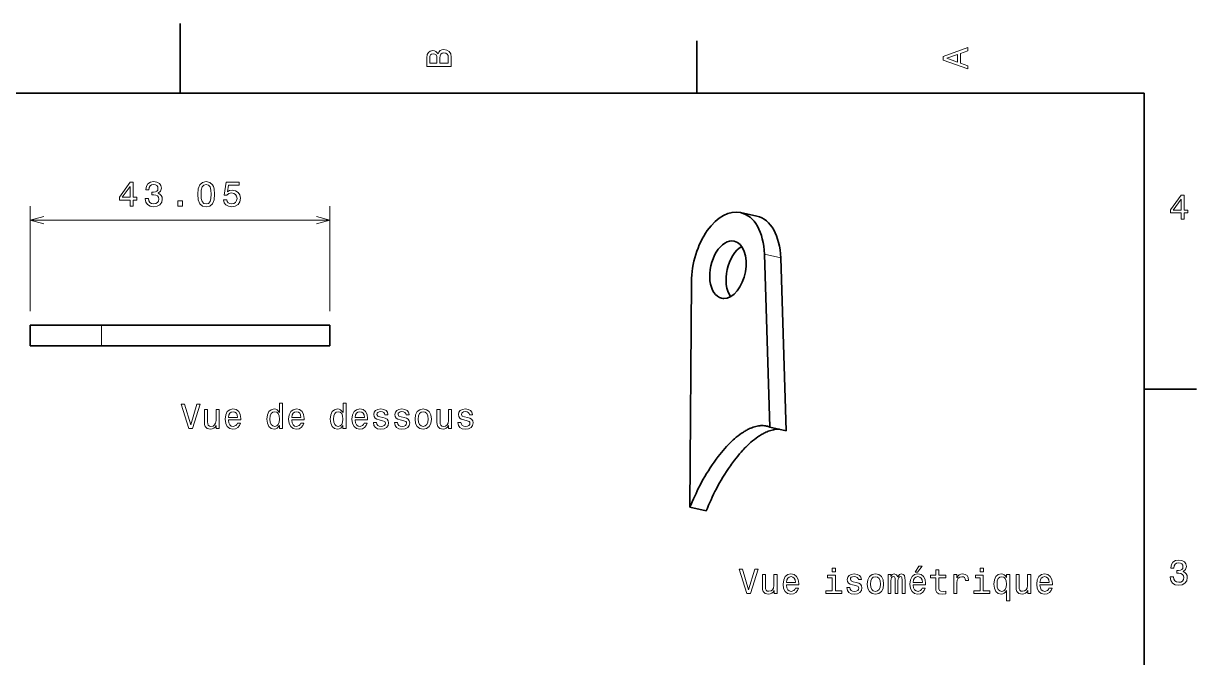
# Model space of a CAD drawing. Extents: x 0 to 297, y 0 to 210.
# Drawn here: x 126 to 294.5, y 118.9 to 210 of the extents above; entities that cross this region are included whole.
import ezdxf

# ---------------------------------------------------------------- set-up
doc = ezdxf.new("R2010")
doc.units = 0

msp = doc.modelspace()

# ---------------------------------------------------------------- linework, layer by layer
at = {"color": 7, "lineweight": 35, "ltscale": 0.25}
msp.add_line((148.5, 200), (148.5, 210), dxfattribs=at)
at = {"color": 7, "lineweight": 35, "ltscale": 0.1875}
for p, q in [((222.699997, 200), (222.699997, 207.5)), ((287, 157.5), (294.5, 157.5))]:
    msp.add_line(p, q, dxfattribs=at)
at = {"color": 7, "lineweight": 35}
for p, q in [((287, 200), (10, 200)), ((287, 10), (287, 200)), ((233.208466, 152.036575), (232.426498, 176.850052)), ((235.552826, 151.515015), (234.770859, 176.328506)), ((221.95018, 172.889053), (221.738678, 140.51767)), ((137.213913, 166.686111), (170.026703, 166.686111)), ((137.213913, 163.686111), (170.026703, 163.686111))]:
    msp.add_line(p, q, dxfattribs=at)
at = {"color": 7, "lineweight": 13, "ltscale": 0.376926}
for p, q in [((126.972282, 168.686111), (126.972282, 183.763153)), ((170.026703, 168.686111), (170.026703, 183.763153))]:
    msp.add_line(p, q, dxfattribs=at)
at = {"color": 7, "lineweight": 35, "ltscale": 0.060042}
for p, q in [((231.359909, 182.314545), (229.015564, 182.836105)), ((235.552826, 151.515015), (233.208466, 152.036575)), ((224.083038, 139.996109), (221.738678, 140.51767))]:
    msp.add_line(p, q, dxfattribs=at)
at = {"color": 7, "lineweight": 13}
msp.add_line((126.972282, 181.763153), (170.026703, 181.763153), dxfattribs=at)
at = {"color": 7, "lineweight": 13, "ltscale": 0.060042}
msp.add_line((234.770859, 176.328506), (232.426498, 176.850052), dxfattribs=at)
at = {"color": 7, "lineweight": 35, "ltscale": 0.256041}
for p, q in [((137.213913, 166.686111), (126.972282, 166.686111)), ((137.213913, 163.686111), (126.972282, 163.686111))]:
    msp.add_line(p, q, dxfattribs=at)
at = {"color": 7, "lineweight": 35, "ltscale": 0.075}
for p, q in [((126.972282, 163.686111), (126.972282, 166.686111)), ((170.026703, 163.686111), (170.026703, 166.686111))]:
    msp.add_line(p, q, dxfattribs=at)
at = {"color": 7, "lineweight": 13, "ltscale": 0.075}
msp.add_line((137.213913, 166.686111), (137.213913, 163.686111), dxfattribs=at)
at = {"color": 7, "lineweight": 13}
for points in [[(185.542007, 205.630417), (185.249496, 205.983429), (185.052811, 206.074219), (184.81073, 206.104477), (184.432495, 206.03891), (184.160156, 205.842224), (183.993729, 205.524506), (183.933212, 205.080704), (183.933212, 203.835022), (187.433212, 203.835022), (187.433212, 205.151306), (187.36261, 205.620331), (187.155838, 205.968307), (186.828018, 206.185165), (186.384216, 206.260818), (186.08667, 206.215424), (185.839554, 206.094391), (185.65799, 205.897705)], [(185.385666, 204.984879), (185.385666, 204.298996), (184.351807, 204.298996), (184.351807, 205.025223), (184.382065, 205.297562), (184.472839, 205.489197), (184.629181, 205.605194), (184.86116, 205.645538), (185.093155, 205.600143), (185.254532, 205.479111), (185.355408, 205.272339)], [(187.014618, 205.095825), (187.014618, 204.298996), (185.809296, 204.298996), (185.809296, 205.050446), (185.844589, 205.368164), (185.9505, 205.595108), (186.132065, 205.731277), (186.394302, 205.776657), (186.671692, 205.731277), (186.863327, 205.605194), (186.979324, 205.393372)], [(261.633209, 203.466858), (261.633209, 203.930847), (260.604401, 204.298996), (260.604401, 205.695969), (261.633209, 206.064133), (261.633209, 206.538193), (258.128174, 205.257217), (258.128174, 204.742798)], [(260.17572, 204.460388), (258.632477, 205), (260.17572, 205.539627)], [(141.304825, 183.763153), (141.758713, 183.763153), (141.758713, 184.630585), (142.257996, 184.630585), (142.257996, 185.034042), (141.758713, 185.034042), (141.758713, 187.1875), (141.299789, 187.1875), (139.766647, 185.074387), (139.766647, 184.630585), (141.304825, 184.630585)], [(143.492584, 184.862579), (143.492584, 184.827271), (143.573273, 184.343124), (143.810303, 183.980011), (144.183502, 183.748016), (144.677734, 183.662292), (145.20224, 183.748016), (145.595612, 183.969925), (145.847763, 184.322952), (145.938538, 184.77684), (145.898193, 185.074387), (145.787247, 185.316467), (145.605698, 185.503067), (145.363617, 185.639236), (145.691422, 185.91156), (145.807419, 186.345291), (145.731766, 186.738663), (145.514908, 187.036209), (145.16188, 187.222809), (144.677734, 187.288361), (144.223846, 187.207672), (143.87587, 186.985779), (143.648926, 186.632751), (143.573273, 186.163727), (143.573273, 186.128418), (144.022125, 186.128418), (144.062469, 186.451202), (144.193588, 186.683182), (144.405396, 186.824387), (144.702957, 186.874817), (144.965195, 186.834473), (145.156845, 186.728577), (145.272842, 186.557098), (145.318222, 186.325104), (145.272842, 186.078003), (145.151794, 185.91156), (144.939987, 185.810699), (144.652527, 185.780441), (144.455841, 185.785492), (144.455841, 185.38707), (144.702957, 185.397156), (145.020676, 185.351776), (145.257706, 185.230728), (145.398926, 185.034042), (145.449356, 184.77684), (145.393875, 184.484329), (145.24762, 184.267471), (145.01564, 184.131317), (144.707993, 184.085922), (144.390274, 184.136353), (144.158279, 184.287643), (144.012024, 184.529724), (143.956558, 184.862579)], [(151.020096, 185.472809), (151.095749, 184.681015), (151.332779, 184.11618), (151.711029, 183.773239), (152.235519, 183.662292), (152.754974, 183.773239), (153.133209, 184.11618), (153.365204, 184.681015), (153.445892, 185.472809), (153.365204, 186.259552), (153.269379, 186.572235), (153.133209, 186.829437), (152.754974, 187.172379), (152.235519, 187.288361), (151.711029, 187.172379), (151.332779, 186.824387), (151.095749, 186.259552)], [(154.720825, 184.67598), (154.831772, 184.262436), (155.078888, 183.939667), (155.442001, 183.737946), (155.905975, 183.662292), (156.415344, 183.753067), (156.813766, 184.000183), (157.065918, 184.393555), (157.161743, 184.897888), (157.076004, 185.366898), (156.833939, 185.735046), (156.455688, 185.972092), (155.966492, 186.057831), (155.588257, 185.997299), (155.295746, 185.830872), (155.436951, 186.773956), (156.970093, 186.773956), (156.970093, 187.1875), (155.09906, 187.1875), (154.821686, 185.331604), (155.225143, 185.331604), (155.517654, 185.568634), (155.890854, 185.654358), (156.213623, 185.598892), (156.460739, 185.4375), (156.617081, 185.190384), (156.672546, 184.872665), (156.617081, 184.554932), (156.455688, 184.307831), (156.208572, 184.151489), (155.890854, 184.096008), (155.623566, 184.131317), (155.416779, 184.247299), (155.265488, 184.428864), (155.189835, 184.67598)], [(140.190277, 185.034042), (141.304825, 186.602493), (141.304825, 185.034042)], [(151.504242, 185.472809), (151.544601, 186.083038), (151.670685, 186.52179), (151.897614, 186.779007), (152.235519, 186.869781), (152.568375, 186.779007), (152.795319, 186.52179), (152.921402, 186.083038), (152.961746, 185.472809), (152.921402, 184.857529), (152.795319, 184.418777), (152.568375, 184.16156), (152.235519, 184.075836), (151.897614, 184.16156), (151.670685, 184.418777), (151.544601, 184.857529)], [(148.15152, 183.763153), (148.847473, 183.763153), (148.847473, 184.514587), (148.15152, 184.514587)], [(292.277374, 181.916794), (292.731262, 181.916794), (292.731262, 182.784225), (293.23056, 182.784225), (293.23056, 183.187683), (292.731262, 183.187683), (292.731262, 185.341141), (292.272339, 185.341141), (290.739197, 183.228027), (290.739197, 182.784225), (292.277374, 182.784225)], [(291.162842, 183.187683), (292.277374, 184.756134), (292.277374, 183.187683)], [(150.895035, 155.334534), (150.017502, 152.353973), (149.114777, 155.334534), (148.635666, 155.334534), (149.76535, 151.829483), (150.269669, 151.829483), (151.37413, 155.334534)], [(162.781921, 152.248077), (162.781921, 151.829483), (163.225723, 151.829483), (163.225723, 155.450516), (162.786957, 155.450516), (162.786957, 154.124146), (162.449066, 154.507431), (162.242294, 154.598221), (162.005264, 154.633514), (161.576584, 154.532654), (161.243729, 154.250229), (161.026871, 153.796341), (160.951233, 153.186111), (161.026871, 152.575882), (161.243729, 152.116943), (161.576584, 151.829483), (162.005264, 151.733658), (162.242294, 151.768967), (162.454102, 151.859741)], [(171.889984, 152.248077), (171.889984, 151.829483), (172.333786, 151.829483), (172.333786, 155.450516), (171.895035, 155.450516), (171.895035, 154.124146), (171.557129, 154.507431), (171.350357, 154.598221), (171.113327, 154.633514), (170.684662, 154.532654), (170.351807, 154.250229), (170.134949, 153.796341), (170.059296, 153.186111), (170.134949, 152.575882), (170.351807, 152.116943), (170.684662, 151.829483), (171.113327, 151.733658), (171.350357, 151.768967), (171.56218, 151.859741)], [(154.097473, 154.537689), (153.653671, 154.537689), (153.653671, 152.974289), (153.603241, 152.611191), (153.456985, 152.348938), (153.230042, 152.187546), (152.932495, 152.137115), (152.695465, 152.17746), (152.544159, 152.298508), (152.458435, 152.50528), (152.438263, 152.797775), (152.438263, 154.537689), (151.994446, 154.537689), (151.994446, 152.757431), (152.009583, 152.399368), (152.105408, 152.101822), (152.397919, 151.829483), (152.866928, 151.733658), (153.119095, 151.768967), (153.335953, 151.859741), (153.522552, 152.016083), (153.673843, 152.243027), (153.673843, 151.829483), (154.097473, 151.829483)], [(155.433929, 153.054993), (157.209152, 153.054993), (157.214188, 153.261765), (157.133499, 153.841736), (156.911606, 154.275452), (156.558578, 154.537689), (156.089554, 154.633514), (155.630615, 154.532654), (155.277588, 154.250229), (155.050644, 153.791306), (154.969955, 153.186111), (155.045609, 152.565796), (155.272552, 152.111908), (155.620529, 151.829483), (156.074432, 151.733658), (156.467804, 151.799225), (156.790558, 151.970688), (157.027588, 152.243027), (157.163757, 152.60614), (156.725006, 152.60614), (156.634216, 152.404404), (156.503098, 152.253113), (156.129898, 152.13208), (155.842438, 152.187546), (155.62558, 152.364059), (155.48436, 152.651535), (155.433929, 153.039856)], [(155.433929, 153.428192), (155.48941, 153.776169), (155.62558, 154.033371), (155.832352, 154.189713), (156.104691, 154.245193), (156.371979, 154.189713), (156.578751, 154.033371), (156.704834, 153.776169), (156.750214, 153.428192)], [(162.080902, 154.235107), (162.373413, 154.16449), (162.595322, 153.967804), (162.72644, 153.639999), (162.776871, 153.186111), (162.72644, 152.727173), (162.595322, 152.399368), (162.373413, 152.197632), (162.080902, 152.13208), (161.803528, 152.197632), (161.591721, 152.399368), (161.4505, 152.732224), (161.405121, 153.186111), (161.4505, 153.634964), (161.591721, 153.962769), (161.803528, 154.16449)], [(164.542007, 153.054993), (166.317215, 153.054993), (166.322266, 153.261765), (166.241577, 153.841736), (166.019669, 154.275452), (165.666641, 154.537689), (165.197632, 154.633514), (164.738693, 154.532654), (164.385666, 154.250229), (164.158722, 153.791306), (164.078033, 153.186111), (164.153671, 152.565796), (164.380615, 152.111908), (164.728607, 151.829483), (165.182495, 151.733658), (165.575867, 151.799225), (165.898636, 151.970688), (166.135666, 152.243027), (166.271835, 152.60614), (165.833069, 152.60614), (165.742294, 152.404404), (165.611176, 152.253113), (165.237976, 152.13208), (164.9505, 152.187546), (164.733643, 152.364059), (164.592438, 152.651535), (164.542007, 153.039856)], [(164.542007, 153.428192), (164.597473, 153.776169), (164.733643, 154.033371), (164.940414, 154.189713), (165.212753, 154.245193), (165.480042, 154.189713), (165.686813, 154.033371), (165.812897, 153.776169), (165.858292, 153.428192)], [(171.18898, 154.235107), (171.481491, 154.16449), (171.703384, 153.967804), (171.834518, 153.639999), (171.884949, 153.186111), (171.834518, 152.727173), (171.703384, 152.399368), (171.481491, 152.197632), (171.18898, 152.13208), (170.911606, 152.197632), (170.699783, 152.399368), (170.558578, 152.732224), (170.513184, 153.186111), (170.558578, 153.634964), (170.699783, 153.962769), (170.911606, 154.16449)], [(173.65007, 153.054993), (175.425293, 153.054993), (175.430328, 153.261765), (175.34964, 153.841736), (175.127747, 154.275452), (174.774719, 154.537689), (174.305695, 154.633514), (173.846756, 154.532654), (173.493729, 154.250229), (173.266785, 153.791306), (173.186096, 153.186111), (173.261749, 152.565796), (173.488693, 152.111908), (173.83667, 151.829483), (174.290558, 151.733658), (174.683929, 151.799225), (175.006699, 151.970688), (175.243729, 152.243027), (175.379898, 152.60614), (174.941132, 152.60614), (174.850357, 152.404404), (174.719238, 152.253113), (174.346039, 152.13208), (174.058578, 152.187546), (173.841721, 152.364059), (173.7005, 152.651535), (173.65007, 153.039856)], [(173.65007, 153.428192), (173.705551, 153.776169), (173.841721, 154.033371), (174.048492, 154.189713), (174.320831, 154.245193), (174.58812, 154.189713), (174.794891, 154.033371), (174.920959, 153.776169), (174.966354, 153.428192)], [(177.62413, 153.40802), (177.195465, 153.508881), (176.877747, 153.624878), (176.771835, 153.861908), (176.802094, 154.028336), (176.90799, 154.149368), (177.079468, 154.225021), (177.326584, 154.25528), (177.563614, 154.225021), (177.750214, 154.134232), (177.871246, 153.998077), (177.921692, 153.816513), (178.355408, 153.816513), (178.355408, 153.826599), (178.279755, 154.154404), (178.072983, 154.411621), (177.750214, 154.572998), (177.326584, 154.633514), (176.897919, 154.572998), (176.585236, 154.40657), (176.38855, 154.159454), (176.328033, 153.846771), (176.373413, 153.544174), (176.514618, 153.332367), (176.746613, 153.181061), (177.084503, 153.075165), (177.578751, 152.954117), (177.881348, 152.828049), (177.962036, 152.727173), (177.992294, 152.575882), (177.946899, 152.389282), (177.825867, 152.248077), (177.629181, 152.157288), (177.366928, 152.127029), (177.089554, 152.157288), (176.887817, 152.263199), (176.751663, 152.434677), (176.696182, 152.671707), (176.267502, 152.671707), (176.33812, 152.26825), (176.544891, 151.975739), (176.872696, 151.799225), (177.326584, 151.733658), (177.800644, 151.799225), (178.148636, 151.975739), (178.360443, 152.258163), (178.436096, 152.626312), (178.380615, 152.944031), (178.224274, 153.160889), (177.967072, 153.302109)], [(180.660156, 153.40802), (180.231476, 153.508881), (179.913757, 153.624878), (179.807861, 153.861908), (179.838104, 154.028336), (179.944016, 154.149368), (180.115494, 154.225021), (180.36261, 154.25528), (180.59964, 154.225021), (180.78624, 154.134232), (180.907272, 153.998077), (180.957703, 153.816513), (181.391418, 153.816513), (181.391418, 153.826599), (181.315781, 154.154404), (181.109009, 154.411621), (180.78624, 154.572998), (180.36261, 154.633514), (179.933929, 154.572998), (179.621246, 154.40657), (179.424561, 154.159454), (179.364044, 153.846771), (179.409439, 153.544174), (179.550644, 153.332367), (179.782639, 153.181061), (180.120529, 153.075165), (180.614777, 152.954117), (180.917358, 152.828049), (180.998047, 152.727173), (181.02832, 152.575882), (180.982925, 152.389282), (180.861893, 152.248077), (180.665207, 152.157288), (180.402954, 152.127029), (180.12558, 152.157288), (179.923843, 152.263199), (179.787674, 152.434677), (179.732208, 152.671707), (179.303528, 152.671707), (179.37413, 152.26825), (179.580902, 151.975739), (179.908722, 151.799225), (180.36261, 151.733658), (180.83667, 151.799225), (181.184662, 151.975739), (181.396469, 152.258163), (181.472122, 152.626312), (181.416641, 152.944031), (181.2603, 153.160889), (181.003098, 153.302109)], [(182.238693, 153.181061), (182.319382, 152.565796), (182.551361, 152.111908), (182.919525, 151.829483), (183.413757, 151.733658), (183.902954, 151.829483), (184.271103, 152.106857), (184.503098, 152.560745), (184.588837, 153.181061), (184.503098, 153.796341), (184.271103, 154.25528), (183.902954, 154.532654), (183.413757, 154.633514), (182.919525, 154.532654), (182.551361, 154.250229), (182.319382, 153.796341)], [(182.692581, 153.186111), (182.737976, 153.639999), (182.879181, 153.967804), (183.106125, 154.16954), (183.413757, 154.240143), (183.716354, 154.16954), (183.943298, 153.972855), (184.084503, 153.639999), (184.134949, 153.186111), (184.084503, 152.727173), (183.943298, 152.394318), (183.716354, 152.192596), (183.413757, 152.127029), (183.106125, 152.192596), (182.879181, 152.394318), (182.737976, 152.727173)], [(187.493729, 154.537689), (187.049927, 154.537689), (187.049927, 152.974289), (186.999496, 152.611191), (186.853241, 152.348938), (186.626297, 152.187546), (186.328735, 152.137115), (186.091705, 152.17746), (185.940414, 152.298508), (185.854675, 152.50528), (185.834503, 152.797775), (185.834503, 154.537689), (185.390701, 154.537689), (185.390701, 152.757431), (185.405838, 152.399368), (185.501648, 152.101822), (185.794159, 151.829483), (186.263184, 151.733658), (186.51535, 151.768967), (186.732208, 151.859741), (186.918793, 152.016083), (187.070099, 152.243027), (187.070099, 151.829483), (187.493729, 151.829483)], [(189.768219, 153.40802), (189.339554, 153.508881), (189.02182, 153.624878), (188.915924, 153.861908), (188.946182, 154.028336), (189.052094, 154.149368), (189.223557, 154.225021), (189.470673, 154.25528), (189.707703, 154.225021), (189.894302, 154.134232), (190.01535, 153.998077), (190.065781, 153.816513), (190.499496, 153.816513), (190.499496, 153.826599), (190.423843, 154.154404), (190.217072, 154.411621), (189.894302, 154.572998), (189.470673, 154.633514), (189.041992, 154.572998), (188.729324, 154.40657), (188.532639, 154.159454), (188.472107, 153.846771), (188.517502, 153.544174), (188.658722, 153.332367), (188.890701, 153.181061), (189.228607, 153.075165), (189.722839, 152.954117), (190.025421, 152.828049), (190.106125, 152.727173), (190.136383, 152.575882), (190.090988, 152.389282), (189.969955, 152.248077), (189.77327, 152.157288), (189.511017, 152.127029), (189.233643, 152.157288), (189.031921, 152.263199), (188.895752, 152.434677), (188.840271, 152.671707), (188.411591, 152.671707), (188.482208, 152.26825), (188.688965, 151.975739), (189.016785, 151.799225), (189.470673, 151.733658), (189.944733, 151.799225), (190.292725, 151.975739), (190.504532, 152.258163), (190.580185, 152.626312), (190.524704, 152.944031), (190.368378, 153.160889), (190.11116, 153.302109)], [(231.04129, 131.644501), (230.163757, 128.66394), (229.261032, 131.644501), (228.781921, 131.644501), (229.911606, 128.13945), (230.415924, 128.13945), (231.520386, 131.644501)], [(242.635666, 131.760483), (242.166641, 131.760483), (242.166641, 131.256165), (242.635666, 131.256165)], [(254.103973, 131.21582), (254.40152, 131.21582), (255.102524, 132.073166), (254.608292, 132.073166)], [(257.039124, 130.378647), (257.039124, 129.022018), (257.069397, 128.583252), (257.210602, 128.280655), (257.493011, 128.104141), (257.972107, 128.043625), (258.496613, 128.068848), (258.496613, 128.452133), (258.113342, 128.421875), (257.76535, 128.462219), (257.578735, 128.588303), (257.498047, 128.80011), (257.482941, 129.097656), (257.482941, 130.378647), (258.496613, 130.378647), (258.496613, 130.756882), (257.482941, 130.756882), (257.482941, 131.548676), (257.039124, 131.548676), (257.039124, 130.756882), (256.272552, 130.756882), (256.272552, 130.378647)], [(263.887817, 131.760483), (263.418793, 131.760483), (263.418793, 131.256165), (263.887817, 131.256165)], [(290.729126, 130.51622), (290.729126, 130.480911), (290.809814, 129.996765), (291.046844, 129.633652), (291.420044, 129.401657), (291.914276, 129.315933), (292.438782, 129.401657), (292.832153, 129.623566), (293.08429, 129.976593), (293.175079, 130.430481), (293.134735, 130.728027), (293.023773, 130.970108), (292.842224, 131.156708), (292.600159, 131.292877), (292.927948, 131.565216), (293.043945, 131.998932), (292.968292, 132.392303), (292.751434, 132.68985), (292.398407, 132.87645), (291.914276, 132.942017), (291.460388, 132.861313), (291.112396, 132.63942), (290.885468, 132.286392), (290.809814, 131.817368), (290.809814, 131.782074), (291.258636, 131.782074), (291.299011, 132.104828), (291.430115, 132.336823), (291.641937, 132.478027), (291.939484, 132.528473), (292.201721, 132.488113), (292.393372, 132.382217), (292.509369, 132.210739), (292.554749, 131.97876), (292.509369, 131.731628), (292.388336, 131.565216), (292.176514, 131.46434), (291.889069, 131.434082), (291.692383, 131.439133), (291.692383, 131.04071), (291.939484, 131.050797), (292.257202, 131.005417), (292.494232, 130.884369), (292.635468, 130.687683), (292.685883, 130.430481), (292.630402, 130.13797), (292.484161, 129.921112), (292.252167, 129.784943), (291.944519, 129.739563), (291.626801, 129.789993), (291.394806, 129.941284), (291.248566, 130.183365), (291.193085, 130.51622)], [(234.243729, 130.847656), (233.799927, 130.847656), (233.799927, 129.284256), (233.749496, 128.921158), (233.603241, 128.658905), (233.376297, 128.497513), (233.078751, 128.447083), (232.841721, 128.487427), (232.690414, 128.608475), (232.604691, 128.815247), (232.584518, 129.107742), (232.584518, 130.847656), (232.140717, 130.847656), (232.140717, 129.067398), (232.155838, 128.709335), (232.251663, 128.411789), (232.544174, 128.13945), (233.013184, 128.043625), (233.26535, 128.078934), (233.482208, 128.169708), (233.668808, 128.32605), (233.820099, 128.552994), (233.820099, 128.13945), (234.243729, 128.13945)], [(235.580185, 129.36496), (237.355408, 129.36496), (237.360443, 129.571732), (237.279755, 130.151703), (237.057861, 130.585419), (236.704834, 130.847656), (236.235809, 130.943481), (235.776871, 130.842621), (235.423843, 130.560196), (235.196899, 130.101273), (235.116211, 129.496078), (235.191864, 128.875763), (235.418808, 128.421875), (235.766785, 128.13945), (236.220673, 128.043625), (236.614044, 128.109192), (236.936813, 128.280655), (237.173843, 128.552994), (237.310013, 128.916107), (236.871262, 128.916107), (236.780472, 128.714371), (236.649353, 128.56308), (236.276154, 128.442047), (235.988693, 128.497513), (235.771835, 128.674026), (235.630615, 128.961502), (235.580185, 129.349823)], [(235.580185, 129.738159), (235.635666, 130.086136), (235.771835, 130.343338), (235.978607, 130.49968), (236.250946, 130.555161), (236.518234, 130.49968), (236.725006, 130.343338), (236.851089, 130.086136), (236.896469, 129.738159)], [(242.620529, 128.51265), (242.620529, 130.756882), (241.480774, 130.756882), (241.480774, 130.378647), (242.176727, 130.378647), (242.176727, 128.51265), (241.268951, 128.51265), (241.268951, 128.13945), (243.538406, 128.13945), (243.538406, 128.51265)], [(245.626297, 129.717987), (245.197632, 129.818848), (244.879898, 129.934845), (244.773987, 130.171875), (244.80426, 130.338303), (244.910156, 130.459335), (245.081635, 130.534988), (245.328751, 130.565247), (245.565781, 130.534988), (245.75238, 130.444199), (245.873413, 130.308044), (245.923859, 130.12648), (246.357574, 130.12648), (246.357574, 130.136566), (246.281921, 130.464371), (246.07515, 130.721588), (245.75238, 130.882965), (245.328751, 130.943481), (244.90007, 130.882965), (244.587402, 130.716537), (244.390717, 130.469421), (244.330185, 130.156738), (244.37558, 129.854141), (244.516785, 129.642334), (244.748779, 129.491028), (245.08667, 129.385132), (245.580917, 129.264084), (245.883499, 129.138016), (245.964203, 129.03714), (245.994461, 128.885849), (245.949066, 128.699249), (245.828033, 128.558044), (245.631348, 128.467255), (245.369095, 128.436996), (245.091721, 128.467255), (244.889984, 128.573166), (244.753815, 128.744644), (244.698349, 128.981674), (244.269669, 128.981674), (244.340271, 128.578217), (244.547043, 128.285706), (244.874863, 128.109192), (245.328751, 128.043625), (245.802811, 128.109192), (246.150787, 128.285706), (246.36261, 128.56813), (246.438263, 128.936279), (246.382782, 129.253998), (246.22644, 129.470856), (245.969238, 129.612076)], [(247.204834, 129.491028), (247.285522, 128.875763), (247.517517, 128.421875), (247.885666, 128.13945), (248.379898, 128.043625), (248.869095, 128.13945), (249.237244, 128.416824), (249.469238, 128.870712), (249.554977, 129.491028), (249.469238, 130.106308), (249.237244, 130.565247), (248.869095, 130.842621), (248.379898, 130.943481), (247.885666, 130.842621), (247.517517, 130.560196), (247.285522, 130.106308)], [(247.658722, 129.496078), (247.704102, 129.949966), (247.845322, 130.277771), (248.072266, 130.479507), (248.379898, 130.55011), (248.682495, 130.479507), (248.909439, 130.282822), (249.050659, 129.949966), (249.101089, 129.496078), (249.050659, 129.03714), (248.909439, 128.704285), (248.682495, 128.502563), (248.379898, 128.436996), (248.072266, 128.502563), (247.845322, 128.704285), (247.704102, 129.03714)], [(250.195465, 128.13945), (250.603973, 128.13945), (250.603973, 129.949966), (250.629181, 130.222305), (250.704834, 130.418991), (250.820831, 130.534988), (250.972122, 130.580368), (251.093155, 130.540024), (251.173859, 130.439163), (251.214203, 130.267685), (251.229324, 130.040741), (251.229324, 128.13945), (251.61261, 128.13945), (251.61261, 129.949966), (251.637833, 130.217255), (251.71347, 130.41394), (251.834518, 130.534988), (251.985809, 130.580368), (252.106842, 130.540024), (252.187546, 130.439163), (252.237976, 130.040741), (252.237976, 128.13945), (252.646469, 128.13945), (252.646469, 130.010483), (252.621262, 130.398819), (252.540558, 130.696365), (252.379181, 130.87793), (252.116943, 130.943481), (251.809296, 130.842621), (251.572266, 130.55011), (251.385666, 130.83757), (251.072983, 130.943481), (250.785522, 130.842621), (250.588837, 130.560196), (250.588837, 130.847656), (250.195465, 130.847656)], [(253.796326, 129.36496), (255.571548, 129.36496), (255.576584, 129.571732), (255.495895, 130.151703), (255.273987, 130.585419), (254.920975, 130.847656), (254.45195, 130.943481), (253.993011, 130.842621), (253.639984, 130.560196), (253.41304, 130.101273), (253.332352, 129.496078), (253.408005, 128.875763), (253.634949, 128.421875), (253.982925, 128.13945), (254.436813, 128.043625), (254.830185, 128.109192), (255.152954, 128.280655), (255.389984, 128.552994), (255.526154, 128.916107), (255.087402, 128.916107), (254.996613, 128.714371), (254.865494, 128.56308), (254.492294, 128.442047), (254.204834, 128.497513), (253.987976, 128.674026), (253.846756, 128.961502), (253.796326, 129.349823)], [(253.796326, 129.738159), (253.851807, 130.086136), (253.987976, 130.343338), (254.194748, 130.49968), (254.467072, 130.555161), (254.734375, 130.49968), (254.941147, 130.343338), (255.06723, 130.086136), (255.11261, 129.738159)], [(259.646484, 128.13945), (260.090271, 128.13945), (260.090271, 129.687714), (260.135651, 130.060913), (260.27182, 130.328217), (260.493744, 130.489594), (260.79129, 130.545074), (261.013184, 130.509766), (261.179626, 130.408905), (261.280487, 130.237427), (261.315796, 130.005447), (261.764618, 130.005447), (261.704102, 130.41394), (261.537689, 130.706451), (261.260315, 130.882965), (260.88205, 130.943481), (260.624847, 130.903137), (260.402954, 130.802277), (260.206268, 130.630798), (260.049927, 130.398819), (260.049927, 130.847656), (259.646484, 130.847656)], [(263.872681, 128.51265), (263.872681, 130.756882), (262.73291, 130.756882), (262.73291, 130.378647), (263.428894, 130.378647), (263.428894, 128.51265), (262.521118, 128.51265), (262.521118, 128.13945), (264.790558, 128.13945), (264.790558, 128.51265)], [(267.21637, 130.429077), (267.059998, 130.656021), (266.883514, 130.817398), (266.676727, 130.908188), (266.439697, 130.943481), (266.011017, 130.842621), (265.678162, 130.560196), (265.461304, 130.106308), (265.385651, 129.496078), (265.461304, 128.880798), (265.678162, 128.42691), (266.011017, 128.13945), (266.439697, 128.043625), (266.676727, 128.073883), (266.878448, 128.159622), (267.054962, 128.315964), (267.21637, 128.552994), (267.21637, 127.090462), (267.660156, 127.090462), (267.660156, 130.847656), (267.21637, 130.847656)], [(265.839539, 129.496078), (265.884949, 129.944931), (266.026154, 130.272736), (266.237976, 130.474457), (266.51535, 130.545074), (266.807861, 130.474457), (267.029755, 130.277771), (267.160889, 129.949966), (267.211304, 129.496078), (267.160889, 129.03714), (267.029755, 128.709335), (266.807861, 128.507599), (266.51535, 128.442047), (266.237976, 128.507599), (266.026154, 128.709335), (265.884949, 129.042191)], [(270.675995, 130.847656), (270.232208, 130.847656), (270.232208, 129.284256), (270.181763, 128.921158), (270.035522, 128.658905), (269.808563, 128.497513), (269.511017, 128.447083), (269.273987, 128.487427), (269.122681, 128.608475), (269.036957, 128.815247), (269.016785, 129.107742), (269.016785, 130.847656), (268.572998, 130.847656), (268.572998, 129.067398), (268.588104, 128.709335), (268.683929, 128.411789), (268.97644, 128.13945), (269.445465, 128.043625), (269.697632, 128.078934), (269.91449, 128.169708), (270.101074, 128.32605), (270.25238, 128.552994), (270.25238, 128.13945), (270.675995, 128.13945)], [(272.012451, 129.36496), (273.787689, 129.36496), (273.792725, 129.571732), (273.712036, 130.151703), (273.490112, 130.585419), (273.137085, 130.847656), (272.668091, 130.943481), (272.209137, 130.842621), (271.85611, 130.560196), (271.629181, 130.101273), (271.548492, 129.496078), (271.624146, 128.875763), (271.851074, 128.421875), (272.199066, 128.13945), (272.652954, 128.043625), (273.046326, 128.109192), (273.36908, 128.280655), (273.60611, 128.552994), (273.742279, 128.916107), (273.303528, 128.916107), (273.212738, 128.714371), (273.081635, 128.56308), (272.708435, 128.442047), (272.420959, 128.497513), (272.204102, 128.674026), (272.062897, 128.961502), (272.012451, 129.349823)], [(272.012451, 129.738159), (272.067932, 130.086136), (272.204102, 130.343338), (272.410889, 130.49968), (272.683228, 130.555161), (272.9505, 130.49968), (273.157288, 130.343338), (273.283356, 130.086136), (273.328735, 129.738159)]]:
    msp.add_lwpolyline(points, close=True, dxfattribs=at)
for points in [[(128.904129, 182.280792), (126.972282, 181.763153), (128.904129, 181.245514)], [(168.094849, 181.245514), (170.026703, 181.763153), (168.094849, 182.280792)]]:
    msp.add_lwpolyline(points, dxfattribs=at)
at = {"color": 7, "lineweight": 35}
for points in [[(232.744888, 152.184784), (232.585236, 152.215408), (232.423737, 152.236832), (232.260635, 152.249268), (232.09613, 152.252945), (231.930466, 152.248108), (231.763809, 152.235001), (231.596344, 152.213882), (231.402267, 152.179871), (231.20755, 152.13591), (231.012436, 152.082382), (230.817093, 152.019653), (230.621719, 151.94809), (230.459015, 151.881973), (230.296494, 151.810165), (230.134247, 151.73288), (230.015427, 151.672791), (229.89682, 151.60994), (229.773178, 151.541382), (229.649841, 151.469955), (229.525101, 151.394669), (229.400696, 151.316574), (229.271317, 151.232208), (229.142349, 151.144928), (228.890976, 150.965836), (228.641373, 150.776428), (228.393661, 150.577194), (228.147949, 150.368607), (227.952896, 150.195313), (227.759247, 150.016525), (227.567047, 149.832458), (227.423859, 149.691055), (227.281525, 149.54686), (226.999466, 149.250397), (226.748657, 148.974731), (226.500809, 148.691101), (226.255966, 148.399811), (226.014221, 148.101196), (225.775589, 147.795563), (225.628052, 147.601089), (225.481781, 147.404037), (225.193039, 147.002457), (224.909454, 146.591263), (224.631119, 146.170883), (224.377197, 145.772217), (224.12793, 145.36615), (223.883438, 144.953003), (223.643829, 144.533112), (223.409286, 144.106766), (223.179886, 143.674255)], [(234.59584, 151.728149), (234.433578, 151.731354), (234.270172, 151.726288), (234.105835, 151.713196), (233.940689, 151.692322), (233.84375, 151.67659), (233.746628, 151.658325), (233.55191, 151.614365), (233.356781, 151.560822), (233.161438, 151.498093), (232.96608, 151.426529), (232.80336, 151.360413), (232.640854, 151.288605), (232.478607, 151.211319), (232.358017, 151.15033), (232.237656, 151.086472), (232.115784, 151.018829), (231.994186, 150.948395), (231.867599, 150.871979), (231.741364, 150.792664), (231.613831, 150.709427), (231.48671, 150.623367), (231.235336, 150.444275), (230.985733, 150.254868), (230.738007, 150.055634), (230.49231, 149.847046), (230.297256, 149.673752), (230.103607, 149.494965), (229.911407, 149.310898), (229.770889, 149.172165), (229.631195, 149.030746), (229.487061, 148.881165), (229.343826, 148.728836), (229.093018, 148.453186), (228.845154, 148.16954), (228.600327, 147.87825), (228.358566, 147.579651), (228.119949, 147.274002), (227.974289, 147.082016), (227.829849, 146.887527), (227.682968, 146.685471), (227.537399, 146.480896), (227.253815, 146.069702), (226.975479, 145.649323), (226.721558, 145.250656), (226.47229, 144.844604), (226.227783, 144.431458), (225.98819, 144.011551), (225.753632, 143.58522), (225.524231, 143.15271)]]:
    msp.add_lwpolyline(points, dxfattribs=at)
for centre, radius, start, end in [((232.166672, 149.57666), 2.671429, 67.046933, 77.499909), ((253.287598, 128.022888), 33.932981, 152.532522, 158.394232), ((255.631958, 127.501328), 33.932981, 152.532522, 158.394232)]:
    msp.add_arc(centre, radius, start, end, dxfattribs=at)
for centre, major_axis, start_param, end_param in [((227.191223, 174.636597), (1.824173, 8.199539), 6.2831508095, 8.1993799562), ((227.191223, 174.636597), (1.824173, 8.199539), 5.1158070746, 6.2831508095), ((229.535568, 174.115051), (1.824173, 8.199539), 5.1158070746, 6.2831508095), ((227.191223, 174.636597), (0.912079, 4.099762), 0.000028468, 3.1416211216), ((227.191223, 174.636597), (0.912079, 4.099762), 3.2659540488, 6.2832137752), ((229.535568, 174.115051), (0.912079, 4.099762), 0.4975188921, 2.6441443765), ((227.191223, 174.636597), (0.912079, 4.099762), 3.1416211216, 3.2659540488)]:
    msp.add_ellipse(centre, major_axis=major_axis, ratio=0.599256, start_param=start_param, end_param=end_param, dxfattribs=at)

doc.saveas('drawing.dxf')
